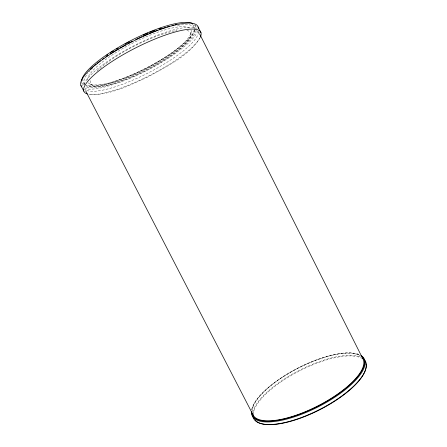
<?xml version="1.0" encoding="UTF-8"?>
<svg xmlns="http://www.w3.org/2000/svg" width="447" height="447" viewBox="0 0 447 447"><rect width="100%" height="100%" fill="white"/><g stroke="black" fill="none" stroke-linecap="round" stroke-linejoin="round"><path stroke-width="0.34" stroke-dasharray="2.23 1.68" d="M190.858 34.374L191.215 31.301M252.421 407.329L252.611 406.781M200.474 36.978C189.148 56.21 166.77 66.19 148.058 76.862C129.451 85.159 109.828 95.82 88.886 94.451M357.673 354.091L358.237 354.264M89.473 83.734L92.149 85.237M84.528 84.181L83.785 83.583A62.228 15.522 -27 0 1 83.008 78.817M194.467 24.753L195.568 25.647A63.96 15.829 -27 0 1 196.602 28.602M84.768 89.121L85.411 90.361M199.345 33.352L198.088 30.86A63.742 15.343 -27 0 1 164.77 63.681A63.742 15.343 -27 0 1 99.815 90.674L96.312 91.132A63.742 15.343 -27 0 1 84.941 89.16M81.645 81.158L81.717 82.572A63.96 15.829 -27 0 0 82.835 85.511M84.181 84.444A63.742 15.343 -27 0 1 135.882 44.761A63.742 15.343 -27 0 1 195.97 28.53M252.253 411.469A61.675 21.327 -27 0 1 298.065 368.149A61.675 21.327 -27 0 1 360.438 356.086M252.896 412.302A62.815 22.043 -27 0 1 299.222 370.423A62.815 22.043 -27 0 1 360.673 357.125M253.298 414.358A62.345 21.92 -27 0 1 298.797 371.25A62.345 21.92 -27 0 1 361.623 358.321M251.672 409.933A62.826 21.774 -27 0 1 298.775 367.881A62.826 21.774 -27 0 1 360.058 355.019M251.873 409.363A62.362 21.568 -27 0 1 299.317 367.294A62.362 21.568 -27 0 1 360.019 355.13M177.52 25.345A61.636 15.248 -27 0 1 194.568 29.625L194.495 28.211A62.228 15.522 -27 0 0 192.104 24.283M194.534 30.189A61.636 15.248 -27 0 1 146.281 69.151A61.636 15.248 -27 0 1 86.193 85.478M84.896 84.483A61.636 15.248 -27 0 1 88.025 73.274M89.271 71.833A61.636 15.248 -27 0 1 90.126 70.9M91.456 69.536A61.636 15.248 -27 0 1 92.764 68.274M194.216 30.016A62.228 15.522 -27 0 1 146.683 67.743A62.228 15.522 -27 0 1 86.908 85.321M190.953 29.865A57.814 14.293 -27 0 1 146.761 68.033A57.814 14.293 -27 0 1 88.288 82.784M87.377 80.086A57.814 14.293 -27 0 1 134.385 42.264A57.814 14.293 -27 0 1 190.182 28.675M186.868 30.396A56.065 13.622 -27 0 1 147.678 69.838A56.065 13.622 -27 0 1 90.517 80.063M96.954 71.174A56.065 13.622 -27 0 1 175.185 30.826M175.811 30.714A56.065 13.622 -27 0 1 177.034 30.513M199.882 38.107A65.486 15.461 -27 0 1 147.678 76.476A65.486 15.461 -27 0 1 87.975 94.155M197.792 30.96A65.525 16.142 -27 0 1 147.169 70.296A65.525 16.142 -27 0 1 85.109 88.607M196.294 30.452A63.96 15.829 -27 0 1 147.404 69.095A63.96 15.829 -27 0 1 86.07 87.26M194.797 25.172A63.39 15.818 -27 0 1 195.222 29.541M195.065 30.038A63.39 15.818 -27 0 1 146.13 68.29A63.39 15.818 -27 0 1 85.958 85.858M83.6 84.818A63.39 15.818 -27 0 1 81.924 82.773"/><path stroke-width="0.67" d="M200.474 36.978L200.776 36.056A65.486 15.461 -27 0 0 135.201 48.131A65.486 15.461 -27 0 0 87.294 93.965M85.729 90.981L253.41 415.548M80.918 85.506L83.874 91.227M198.066 26.909L200.938 32.625M199.658 33.978L362.679 358.427M362.059 357.572A61.675 21.327 -27 0 1 318.035 405.837A61.675 21.327 -27 0 1 252.561 413.626M364.501 359.885A62.815 22.043 -27 0 1 319.851 409.385A62.815 22.043 -27 0 1 253.002 416.973M365.953 363.897A62.345 21.92 -27 0 1 366.121 365.031M366.154 365.624A62.345 21.92 -27 0 1 365.925 368.16M365.814 368.697A62.345 21.92 -27 0 1 313.811 412.67A62.345 21.92 -27 0 1 255.131 420.029M364.931 361.377A62.345 21.92 -27 0 1 365.646 362.835M361.131 355.622A62.826 21.774 -27 0 1 319.164 406.368A62.826 21.774 -27 0 1 251.449 412.352M361.025 355.767A62.362 21.568 -27 0 1 318.169 406.094A62.362 21.568 -27 0 1 251.65 411.76M81.784 86.847A65.525 16.142 -27 0 1 133.876 40.845A65.525 16.142 -27 0 1 198.289 28.558M90.406 69.168A63.96 15.829 -27 0 1 93.674 66.19M94.619 65.374A63.96 15.829 -27 0 1 96.099 64.144M97.122 63.318A63.96 15.829 -27 0 1 100.385 60.786M102.447 59.267A63.96 15.829 -27 0 1 104.05 58.116M105.699 56.965A63.96 15.829 -27 0 1 107.967 55.422M110.314 53.875A63.96 15.829 -27 0 1 111.398 53.176M112.488 52.483A63.96 15.829 -27 0 1 115.281 50.746M115.846 50.405A63.96 15.829 -27 0 1 118.723 48.684M119.897 48.002A63.96 15.829 -27 0 1 121.668 46.985M122.26 46.644A63.96 15.829 -27 0 1 125.875 44.644M127.702 43.655A63.96 15.829 -27 0 1 132.636 41.096M135.748 39.548A63.96 15.829 -27 0 1 141.99 36.598M143.236 36.034A63.96 15.829 -27 0 1 145.716 34.939M146.337 34.67A63.96 15.829 -27 0 1 148.18 33.883M149.41 33.369A63.96 15.829 -27 0 1 152.449 32.128M153.053 31.893A63.96 15.829 -27 0 1 157.221 30.301M159.037 29.642A63.96 15.829 -27 0 1 163.468 28.122M164.083 27.921A63.96 15.829 -27 0 1 165.915 27.34M167.117 26.976A63.96 15.829 -27 0 1 169.463 26.295M172.011 25.608A63.96 15.829 -27 0 1 173.861 25.149M175.14 24.853A63.96 15.829 -27 0 1 176.476 24.563M81.678 80.555A63.39 15.818 -27 0 1 130.3 40.856A63.39 15.818 -27 0 1 192.528 23.395M106.604 55.322A62.228 15.522 -27 0 1 107.705 54.568M110.543 52.69A62.228 15.522 -27 0 1 113.186 51.003M116.46 48.986A62.228 15.522 -27 0 1 117.578 48.315M125.048 44.046A62.228 15.522 -27 0 1 129.2 41.828M143.085 35.106A62.228 15.522 -27 0 1 145.487 34.05M146.091 33.793A62.228 15.522 -27 0 1 147.879 33.033M149.661 32.301A62.228 15.522 -27 0 1 150.84 31.821M151.427 31.586A62.228 15.522 -27 0 1 154.656 30.335M159.071 28.737A62.228 15.522 -27 0 1 160.914 28.105"/></g></svg>
